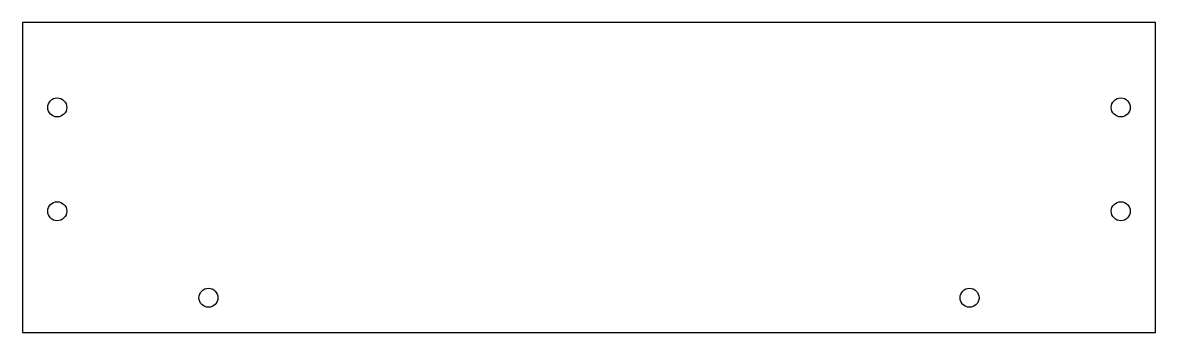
# Model space of a CAD drawing. Header units: millimetres. Extents: x 0 to 327, y 0 to 90.
import ezdxf

# ---------------------------------------------------------------- set-up
doc = ezdxf.new("R2010")
doc.units = ezdxf.units.MM
doc.layers.add('HOLES', color=7, linetype='Continuous')
doc.layers.add('OUTLINE', color=7, linetype='Continuous')

msp = doc.modelspace()

# ---------------------------------------------------------------- linework, layer by layer
at = {"layer": 'HOLES'}
for centre in [(10, 65), (317.4, 65), (10, 35), (317.4, 35), (53.7, 10), (273.7, 10)]:
    msp.add_circle(centre, 2.75, dxfattribs=at)
at = {"layer": 'OUTLINE'}
msp.add_lwpolyline([(0, 0), (327.4, 0), (327.4, 89.5), (0, 89.5)], close=True, dxfattribs=at)

doc.saveas('drawing.dxf')
